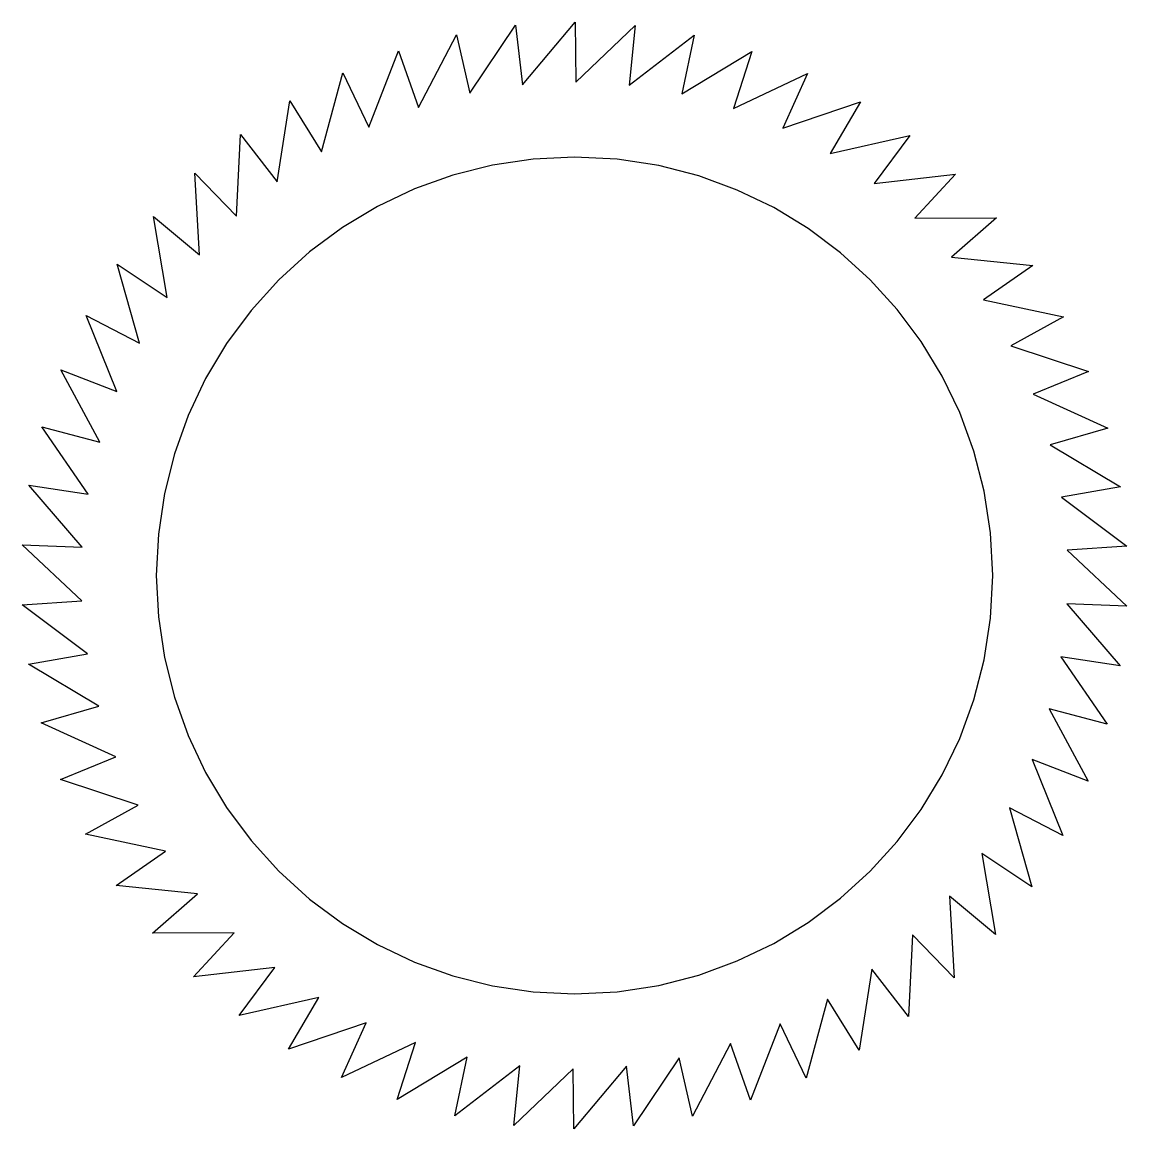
# Model space of a CAD drawing. Extents: x 0 to 5.94, y 0 to 5.95.
import ezdxf

# ---------------------------------------------------------------- set-up
doc = ezdxf.new("R2010")
doc.units = 0
doc.layers.add('Layer_1', color=7, linetype='CONTINUOUS')

msp = doc.modelspace()

# ---------------------------------------------------------------- linework, layer by layer
at = {"layer": 'Layer_1', "color": 7}
for points in [[(2.976177, 5.952185), (2.97987, 5.629614), (3.297921, 5.93427), (3.266722, 5.613242), (3.615862, 5.881683), (3.550157, 5.565893), (3.926251, 5.795032), (3.826757, 5.488172), (4.225396, 5.675365), (4.09338, 5.381069), (4.509933, 5.524), (4.346829, 5.245693), (4.776391, 5.34276), (4.584127, 5.083745), (5.021682, 5.133794), (4.802573, 4.897103), (5.242939, 4.89953), (4.999523, 4.68792), (5.437629, 4.642719), (5.172715, 4.458668), (5.603379, 4.366395), (5.320109, 4.212), (5.738261, 4.073756), (5.439999, 3.950891), (5.840732, 3.768217), (5.530894, 3.678312), (5.909524, 3.453418), (5.591859, 3.397524), (5.94392, 3.132997), (5.622065, 3.11183), (5.943479, 2.810755), (5.621183, 2.82448), (5.908201, 2.490444), (5.589268, 2.538953), (5.838472, 2.175812), (5.52665, 2.258548), (5.735119, 1.870603), (5.434101, 1.986523), (5.59941, 1.578294), (5.312723, 1.72613), (5.432888, 1.30241), (5.16384, 1.480343), (5.237482, 1.04615), (4.98927, 1.252141), (5.015563, 0.812546), (4.791053, 1.044166), (4.769666, 0.604297), (4.571504, 0.858794), (4.502712, 0.423827), (4.333213, 0.69828), (4.217789, 0.273293), (4.078938, 0.564444), (3.918259, 0.154395), (3.811709, 0.458885), (3.607594, 0.068625), (3.534668, 0.382874), (3.289543, 0.016976), (3.250958, 0.337233), (2.967743, 0), (2.96405, 0.322515), (2.645999, 0.017859), (2.677198, 0.33894), (2.328058, 0.070445), (2.393763, 0.386235), (2.017669, 0.157096), (2.117163, 0.463956), (1.718524, 0.27682), (1.85054, 0.571113), (1.433987, 0.428128), (1.597091, 0.706436), (1.167529, 0.609368), (1.359793, 0.868384), (0.922238, 0.818334), (1.141346, 1.055079), (0.70098, 1.052596), (0.944397, 1.264262), (0.506291, 1.309409), (0.771205, 1.493514), (0.340541, 1.585787), (0.62381, 1.740128), (0.205658, 1.878429), (0.503921, 2.001238), (0.103188, 2.183965), (0.413026, 2.273814), (0.034396, 2.498764), (0.352061, 2.554602), (0, 2.819132), (0.321855, 2.840352), (0.000441, 3.141427), (0.322737, 3.127646), (0.035719, 3.461738), (0.354652, 3.413176), (0.105448, 3.776317), (0.41727, 3.693634), (0.2088, 4.08158), (0.509819, 3.965603), (0.34451, 4.373835), (0.631252, 4.226055), (0.511032, 4.649718), (0.78008, 4.471786), (0.706438, 4.905976), (0.95465, 4.699988), (0.928357, 5.139583), (1.152867, 4.908016), (1.174254, 5.347888), (1.372416, 5.093335), (1.441208, 5.528355), (1.610706, 5.253905), (1.726131, 5.678892), (1.864982, 5.387684), (2.025661, 5.797733), (2.132211, 5.493241), (2.336326, 5.883503), (2.409252, 5.569311), (2.654377, 5.935207), (2.692962, 5.614949), (2.976177, 5.952185), (2.976177, 5.952185)], [(2.971987, 5.226067), (2.749602, 5.215057), (2.530983, 5.182435), (2.317606, 5.128811), (2.110947, 5.054797), (1.91248, 4.961003), (1.723682, 4.848041), (1.546027, 4.716522), (1.380992, 4.567057), (1.231527, 4.402022), (1.100008, 4.224367), (0.987046, 4.035569), (0.893252, 3.837102), (0.819237, 3.630443), (0.765614, 3.417066), (0.732991, 3.198447), (0.721982, 2.976061), (0.732991, 2.753676), (0.765614, 2.535057), (0.819237, 2.32168), (0.893252, 2.115021), (0.987046, 1.916554), (1.100008, 1.727756), (1.231527, 1.550101), (1.380992, 1.385066), (1.546027, 1.235601), (1.723682, 1.104082), (1.91248, 0.99112), (2.110947, 0.897326), (2.317606, 0.823312), (2.530983, 0.769688), (2.749602, 0.737066), (2.971987, 0.726056), (3.202033, 0.737677), (3.425434, 0.771777), (3.641058, 0.827224), (3.847774, 0.902887), (4.044453, 0.997636), (4.229961, 1.110339), (4.40317, 1.239866), (4.562948, 1.385085), (4.708163, 1.544866), (4.837686, 1.718078), (4.950384, 1.90359), (5.045128, 2.10027), (5.120787, 2.306989), (5.176228, 2.522614), (5.210322, 2.746015), (5.221938, 2.976061), (5.210322, 3.206108), (5.176228, 3.429509), (5.120787, 3.645134), (5.045128, 3.851853), (4.950384, 4.048533), (4.837686, 4.234045), (4.708163, 4.407257), (4.562948, 4.567038), (4.40317, 4.712257), (4.229961, 4.841784), (4.044453, 4.954487), (3.847774, 5.049236), (3.641058, 5.124899), (3.425434, 5.180346), (3.202033, 5.214446), (2.971987, 5.226067), (2.971987, 5.226067)]]:
    msp.add_lwpolyline(points, dxfattribs=at)

doc.saveas('drawing.dxf')
